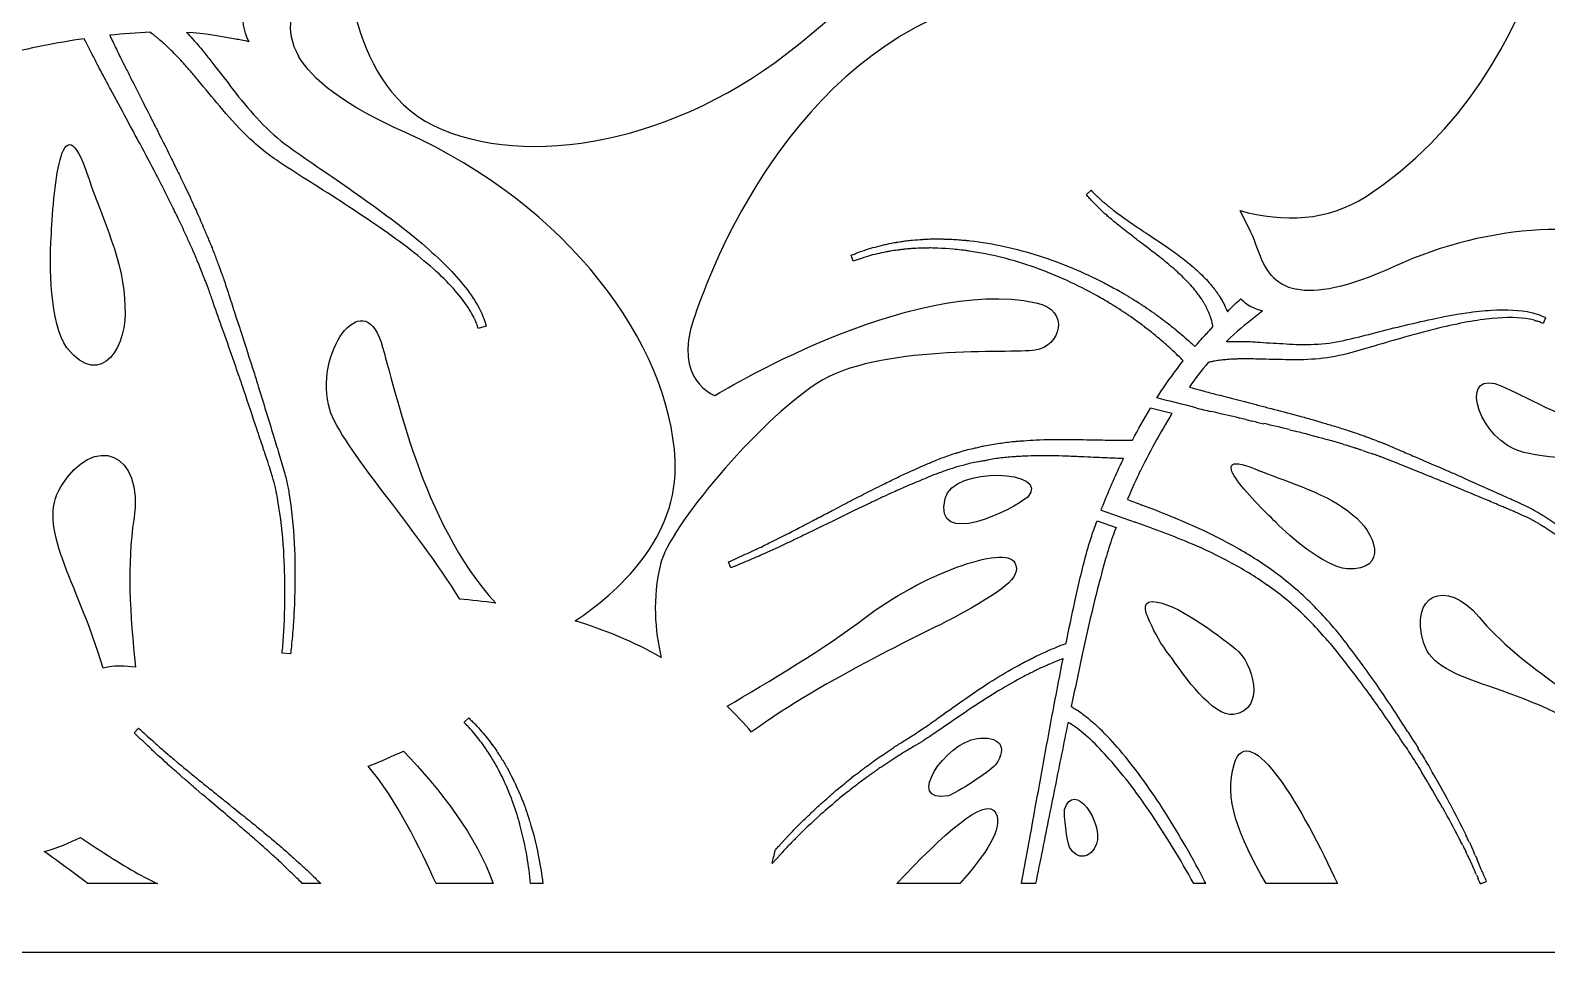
# Model space of a CAD drawing. Header units: metres. Extents: x -136 to 12250, y 0 to 1406.
# Drawn here: x 9411 to 10576, y 0 to 709 of the extents above; entities that cross this region are included whole.
import ezdxf

# ---------------------------------------------------------------- set-up
doc = ezdxf.new("R2010")
doc.units = ezdxf.units.M
doc.layers.add('PDF_Geometry', color=7, linetype='Continuous')

msp = doc.modelspace()

# ---------------------------------------------------------------- linework, layer by layer
at = {"lineweight": -2}
msp.add_line((12250, 0), (0, 0), dxfattribs=at)
for points in [[(9508.3, 53.1), (9454.6, 53.1)], [(9633.7, 53.1), (9619.7, 53.1)], [(9766.2, 53.1), (9722.4, 53.1)], [(9804.5, 53.1), (9795, 53.1)], [(10125, 53.1), (10076.5, 53.1)], [(10183.2, 53.1), (10172.4, 53.1)], [(10314.1, 53.1), (10304.8, 53.1)], [(10415.2, 53.1), (10360.4, 53.1)], [(10525.8, 53.1), (10525.1, 53.1)]]:
    msp.add_lwpolyline(points, dxfattribs=at)
at = {"layer": 'PDF_Geometry', "lineweight": -2}
for p, q in [((10344.8, 409.7), (10349.7, 408.5)), ((10393.8, 397.9), (10400.6, 396.1)), ((10233.6, 340.1), (10259.9, 330.8)), ((10265, 343.9), (10264.8, 344)), ((10230.5, 331.8), (10245.1, 326.7)), ((10409.7, 237.5), (10415.9, 230)), ((10213.9, 187.1), (10213.8, 187.2)), ((10477.3, 157), (10477.3, 157.1)), ((10479.8, 152.9), (10477.3, 157)), ((10525.2, 52.8), (10529.7, 54.7))]:
    msp.add_line(p, q, dxfattribs=at)
for points in [[(9596.6, 365.7), (9595.5, 369.6), (9594.3, 373.3, -0.002485), (9593, 377.3, -0.002364), (9591.1, 383, 0.001137), (9589.5, 387.8, -0.000115), (9584.6, 402.5, 0.000482), (9574.9, 431.5, 0.000081), (9571.5, 441.6), (9571.1, 442.7, 0.000559), (9567.2, 453.9, 0.000336), (9559.3, 476.4), (9558.5, 478.6, -0.000108), (9551.3, 498.9), (9550.5, 501.4, -0.000381), (9547.4, 510.1), (9546.4, 512.9, 0.013844), (9545.8, 514.5, -0.002623), (9545.4, 515.5, 0.001668), (9544.2, 518.4, -0.000248), (9543.2, 520.9, -0.00094), (9538.9, 531.7, -0.00017), (9538.1, 533.6, -0.00145), (9536.7, 537, -0.001334), (9535.5, 539.8, 0.001279), (9534.4, 542.1, -0.000923), (9530.8, 550, 0.003882), (9525, 562.7, -0.000285), (9519.4, 574.1), (9515.3, 582.3, 0.006171), (9508.7, 595.2, -0.001901), (9505.7, 600.9, 0.005205), (9493.3, 624.3, -0.00151), (9487.6, 634.9), (9484.4, 640.8, 0.000258), (9472.1, 663.6, 0.000946), (9467.4, 672.5, -0.00448), (9460.3, 686, 0.000282), (9451.9, 702.3, 0.02366), (9388.8, 689.8, 0.02366)], [(9513.6, 698.3), (9513.5, 698.3, 0.001852), (9509.1, 702.2, -0.000919), (9507.2, 703.7, 0.003942), (9505.6, 705, -0.001605), (9502.8, 707.2, 0.018296), (9471.6, 704.9, -0.000114), (9476.7, 694.2, 0.004722), (9483.5, 680.6, -0.000922), (9487.9, 671.8, -0.000035), (9502.6, 642.8, 0.001331), (9508.2, 631.7, -0.005046), (9520, 608.1, 0.00232), (9523.4, 601.1, -0.007003), (9529.2, 589), (9533.3, 580.4, -0.000118), (9538.6, 569), (9538.6, 568.9, -0.003825), (9544.2, 555.9, 0.001499), (9547.6, 547.9), (9548.4, 546.1, -0.000365), (9549.9, 542.5), (9549.9, 542.4), (9550.2, 541.6, -0.000513), (9552, 536.9, -0.001572), (9555.1, 528.5), (9556.1, 525.8, 0.001553), (9557.3, 522.7, -0.001317), (9558.2, 520.3, 0.00474), (9558.6, 519.3, -0.008956), (9559.3, 517.3), (9560.2, 514.5, -0.000708), (9563.9, 503.2, -0.000292), (9568.6, 488.6), (9571.3, 480.5, 0.000913), (9577.4, 461.5), (9578.6, 457.7, -0.001837), (9582.3, 446.4, -0.001187), (9585.8, 435.1, -0.000145), (9597.5, 397), (9599.3, 391, -0.000735), (9601.6, 383.6), (9605, 372.4), (9605.9, 369)], [(9536.5, 700.7, 0.00076), (9538.2, 698.8, -0.011448), (9542.6, 693.7, 0.004664), (9545.1, 690.6), (9545.2, 690.5), (9546.3, 689.2, -0.004529), (9552.5, 681.2, -0.000552), (9568.5, 660.5, 0.025376), (9587, 638.9, 0.048133), (9609.4, 619.1, 0.004019), (9633.9, 602.1), (9635.8, 600.8, -0.011248), (9687.9, 563.8)], [(9578.5, 700, 0.006261), (9572.8, 701.1, -0.001223), (9568.2, 702)], [(9518.9, 693.2), (9518.8, 693.3, 0.001782), (9517.5, 694.6)], [(9681.8, 555.4, 0.011101), (9628.8, 590.2), (9626.3, 591.8, -0.003467), (9601.6, 607.7, -0.047181), (9576.3, 628.3, -0.024409), (9556.1, 650.4, -0.000416), (9539.3, 670.6, 0.00256), (9534.1, 676.8, -0.000583), (9531.9, 679.3, -0.003103), (9529.4, 682.2, 0.011016), (9525.1, 686.9, -0.001411), (9523.6, 688.4)], [(10226.7, 577.5, -0.017219), (10224.2, 580.3, 0.000589), (10223.5, 581.1), (10223.4, 581.1, -0.005086), (10222.3, 582.5), (10225.9, 585.8, 0.000378), (10227.1, 584.5, -0.004192), (10227.8, 583.8, 0.015212), (10230.4, 581.3), (10230.5, 581.2, 0.011974), (10235.9, 576.3, 0.000545), (10237.2, 575.3, 0.000739), (10239.4, 573.4, 0.000912), (10241.6, 571.7, -0.001114), (10243.4, 570.3, 0.008204), (10252.5, 563.6, 0.005398), (10263, 556.4, 0.001143), (10269.5, 552.1, -0.006726), (10286.2, 540.8, -0.014206), (10297.8, 532.3, -0.022805), (10308.5, 523.1, -0.028985), (10317.9, 513.4), (10318, 513.3, 0.003853), (10319.1, 511.9)], [(10309.5, 504.2, -0.004408), (10308.3, 505.8, 0.027924), (10300.5, 515, 0.021759), (10291, 524.2, 0.01355), (10280.4, 533.1, 0.006133), (10265.5, 544.6, -0.001886), (10258.4, 550, -0.006596), (10248.2, 558, -0.010477), (10239.3, 565.4, -0.002517), (10236.6, 567.8), (10235.5, 568.8, -0.00452), (10232.1, 572)], [(10096.7, 548.1, -0.001326), (10099.8, 548.3, 0.001604), (10102.3, 548.4), (10102.4, 548.4, 0.001124), (10105.7, 548.4, -0.002932), (10108.2, 548.4, 0.002384), (10109.8, 548.4, -0.000026), (10111.2, 548.4), (10111.3, 548.4, 0.001434), (10114.3, 548.3, -0.001501), (10120.4, 548.1), (10120.5, 548.1, 0.000378), (10125.7, 547.7), (10126.7, 547.6, -0.000793), (10129.9, 547.4), (10130, 547.3), (10130.9, 547.2, -0.002942), (10133.1, 547, -0.027219), (10159.4, 542.6, -0.02281), (10185.9, 535.5, -0.019712), (10211.7, 526, -0.019987), (10235.9, 514.7, -0.01223), (10241.6, 511.7, 0.000391), (10247.1, 508.7), (10247.2, 508.7, 0.003143), (10250.9, 506.5, -0.011853), (10257.7, 502.4, 0.002447), (10260.8, 500.5), (10262.6, 499.3, 0.000878), (10264.6, 498, -0.002251), (10267.4, 496.2, -0.011476), (10274.1, 491.6, 0.002967), (10276.2, 490.1, -0.01214), (10281.6, 486.1, 0.004577), (10284.2, 484.1, -0.007759), (10288.6, 480.6, 0.003645), (10291.3, 478.5), (10291.3, 478.4, -0.014772), (10302.4, 468.8, -0.006796), (10305.7, 465.7, -0.010068), (10313.6, 474.5, 0.000386), (10317.1, 478.3, -0.000864), (10319.6, 481, 0.019419), (10319.3, 482.6), (10319.3, 482.8)], [(10054.9, 535.2), (10054.8, 535.1, 0.02162), (10047.8, 532.9, -0.002004), (10046.2, 532.4, -0.002418), (10043.1, 531.3), (10041.4, 535.9, -0.002785), (10044.5, 537.1, 0.005068), (10046.2, 537.7, -0.022435), (10053.3, 540.2)], [(10067.3, 544.1), (10067.4, 544.1, 0.003586), (10070.8, 544.8, -0.005795), (10076.1, 545.8), (10076.2, 545.9, -0.001518), (10080.9, 546.5), (10081.8, 546.7)], [(10082.9, 540.5, -0.001974), (10081.7, 540.4), (10080.2, 540.2, 0.001629), (10077, 539.8, 0.006934), (10071.6, 539, -0.004127), (10068.5, 538.5)], [(10089.3, 541, -0.00227), (10086.5, 540.9), (10086.5, 540.9)], [(10276.4, 426.2, -0.003873), (10279.6, 431.1, -0.019647), (10296.7, 454.7, 0.010664), (10292.8, 458.7), (10292.7, 458.7, 0.014068), (10282.6, 468.1, -0.001712), (10280.3, 470.1, 0.008471), (10276, 473.7, -0.003193), (10273.5, 475.8, 0.011536), (10268.6, 479.6, -0.001265), (10267.1, 480.8, 0.010728), (10260.3, 485.8, -0.000627), (10256.2, 488.7), (10255.7, 489, -0.001229), (10253.5, 490.5, -0.000778), (10251, 492.2), (10251, 492.2, 0.011701), (10244.3, 496.5, -0.002265), (10241.1, 498.5), (10240.4, 498.9, -0.001215), (10235.9, 501.6, 0.012216), (10230.5, 504.6), (10230.5, 504.7, 0.019632), (10207.5, 516.4, 0.019752), (10182.9, 526.4, 0.022275), (10157.4, 534.1, 0.025992), (10132.1, 539.1), (10132.1, 539.1, 0.005053), (10130.7, 539.4, -0.001238), (10129, 539.6, -0.001276), (10126.6, 539.9), (10126, 539.9, -0.000933), (10119.9, 540.6), (10113.9, 541, -0.000787), (10112, 541.2), (10111, 541.2), (10108.1, 541.3, 0.000438), (10102.5, 541.5, -0.000868), (10099.4, 541.4, 0.00046), (10097, 541.4), (10096.9, 541.4)], [(10317.5, 489, 0.036748), (10314, 496.9, 0.002436), (10313.4, 498, -0.004068), (10312.8, 499.1, -0.002635), (10311.4, 501.3)], [(10321.9, 508.3, 0.001124), (10323.6, 505.9), (10323.6, 505.8, 0.001677), (10325.2, 503.4, -0.037592), (10330.1, 493.9), (10330.1, 493.9, -0.002213), (10330.7, 492.5)], [(9758.1, 489.8), (9758.1, 489.7, 0.005702), (9758.8, 487.9)], [(10357.8, 493.1, 0.005612), (10354.6, 490.7, 0.000199), (10351.8, 488.4)], [(10569.1, 490.5), (10569.1, 490.5, 0.005872), (10570.5, 490)], [(9759.9, 485.1, -0.001051), (9761, 481.4), (9754.9, 479.5, 0.001921), (9753.7, 483.1)], [(10336.6, 469.7, 0.00189), (10338.6, 469.7, -0.010834), (10343.7, 469.6, 0.003588), (10346.8, 469.5), (10346.8, 469.5), (10348.1, 469.5, -0.003902), (10355.8, 469, -0.000377), (10375.8, 467.8, 0.025714), (10397.5, 467.5, 0.048173), (10420.1, 470.4, 0.004006), (10442.2, 475.8), (10443.9, 476.3, -0.011252), (10491.3, 487.5)], [(10493, 479.8, 0.011102), (10446.4, 467), (10444.2, 466.3, -0.003579), (10422.7, 460.2, -0.04719), (10398.1, 456.1, -0.024599), (10375.3, 455.6, -0.000629), (10355.3, 456.1, 0.002568), (10349.1, 456.2, -0.001545), (10346.6, 456.3, -0.002481), (10343.7, 456.2, 0.011809), (10338.8, 456.2, -0.001606), (10337.2, 456.1)], [(10572.6, 489.2, -0.001358), (10575.3, 487.9), (10573.4, 483.5, 0.003935), (10570.7, 484.6)], [(10326.5, 455.3), (10326.4, 455.3, 0.00176), (10322, 454.8, -0.00241), (10320.1, 454.4, 0.001614), (10318.6, 454.1, -0.001343), (10315.9, 453.6, 0.018213), (10301.5, 434.6, -0.000239), (10310.3, 432.1, 0.004788), (10321.4, 429.2, -0.001272), (10328.7, 427.3, -0.000277), (10352.8, 421.1, 0.001456), (10361.9, 418.7, -0.005137), (10381.4, 413.6, 0.001955), (10387.1, 412, -0.007216), (10397, 409.3), (10404, 407.2, -0.000095), (10413.1, 404.5), (10413.2, 404.5, -0.003462), (10423.5, 401.2, 0.001359), (10429.8, 399.1), (10431.2, 398.6, -0.000779), (10434, 397.7), (10434.1, 397.7), (10434.7, 397.4, -0.000552), (10438.3, 396.1, -0.001124), (10444.7, 393.7), (10446.7, 392.9, -0.000015), (10449.1, 392, -0.002316), (10451, 391.3, 0.00211), (10451.7, 391, -0.010111), (10453.2, 390.4), (10455.3, 389.5, -0.000654), (10463.6, 385.9, -0.000278), (10474.4, 381.3), (10480.3, 378.7, 0.000849), (10494.3, 372.7), (10497.1, 371.5, -0.001618), (10505.4, 367.9, -0.00146), (10513.7, 364.2, -0.000276), (10541.3, 351.8), (10545.8, 349.8, -0.000795), (10551.1, 347.4), (10559.3, 343.7), (10561.7, 342.5)], [(10332.1, 455.8), (10332, 455.8, 0.001132), (10330.6, 455.7)], [(10155.4, 391.4, -0.016279), (10166.6, 392.8, 0.00265), (10170, 393.1), (10170.1, 393.1, 0.001887), (10174.2, 393.4, -0.01138), (10183.9, 394, -0.012306), (10207.1, 394.4), (10209.3, 394.4, 0.000212), (10230.6, 394, 0.002484), (10246.9, 393.8, 0.004694), (10254.8, 393.8, -0.001172), (10257.4, 393.8), (10257.8, 393.8, -0.018664), (10271.5, 418.3, -0.018664)], [(10128.3, 374.7), (10128.3, 374.7), (10122.8, 373.3), (10121.1, 372.7, -0.00122), (10113.8, 370.3, 0.013782), (10109.2, 368.6, -0.003729), (10106.8, 367.7), (10105.9, 367.4, 0.011117), (10099.7, 364.9, -0.000564), (10086.6, 359.4), (10085.3, 358.9, 0.008264), (10076.5, 355, -0.001877), (10071.4, 352.7, -0.000608), (10067.3, 350.8, 0.000946), (10064.5, 349.6), (10063.7, 349.2, -0.000553), (10057.7, 346.3, -0.000255), (10051, 343.1, -0.000278), (10044.4, 340, 0.000189), (10027.9, 331.9), (10019.2, 327.7, 0.000346), (10013, 324.6), (10007.6, 322, 0.00139), (9996.6, 316.7, 0.00185), (9992.6, 314.8, -0.004395), (9986.4, 311.9, -0.000705), (9977.3, 307.8), (9975.1, 306.8, -0.000281), (9969.2, 304.1), (9968.6, 303.9, 0.0038), (9962.2, 301.2, 0.001019), (9949.1, 295.7), (9947.1, 300.2, -0.000408), (9960.1, 306.1, 0.00198), (9966.5, 309), (9966.9, 309.2, 0.001294), (9972.2, 311.7), (9974.8, 313, -0.000327), (9979.8, 315.4), (9983.9, 317.4, 0.004484), (9990, 320.5, -0.001147), (9993.8, 322.4, -0.000049), (9999.1, 325.2, -0.000033), (10004.5, 328, -0.000023), (10011.2, 331.5, 0.000433), (10016, 334, -0.000284), (10026.9, 339.7, 0.000363), (10040.8, 347), (10041.5, 347.4, 0.000871), (10054, 353.8, 0.001208), (10060.8, 357.2, -0.000714), (10067.7, 360.6, 0.002796), (10072.6, 363, -0.007551), (10081.7, 367.4, -0.000219), (10088, 370.2, 0.000177), (10095.8, 373.7, -0.011631), (10102.2, 376.5), (10103.1, 376.9, 0.004301), (10105.7, 377.9, -0.013763), (10110.5, 379.9), (10112.2, 380.5, 0.000156), (10117.9, 382.5), (10119.8, 383.2), (10121.7, 383.7, -0.000098), (10123.9, 384.4, -0.001349), (10125.4, 384.9)], [(10136.7, 387.8, 0.000927), (10140.4, 388.7), (10140.6, 388.8, 0.001241), (10143.8, 389.4)], [(10138.8, 377.2, 0.002027), (10142.7, 378, 0.001405), (10146.1, 378.5)], [(10233.6, 340.1, -0.000858), (10234.3, 341.9, -0.015705), (10248.3, 374.3, -0.002511), (10250.9, 379.7, -0.002872), (10246.6, 379.8, -0.002082), (10230.2, 380.5, 0.00013), (10220.7, 380.9, 0.000501), (10209.1, 381.4), (10206.6, 381.5, 0.012452), (10184.3, 381.8, 0.011911), (10175.3, 381.5, -0.002689), (10170.8, 381.3, -0.000982), (10167.5, 381.1)], [(10558.9, 335.5), (10556.1, 336.8), (10553.4, 338, -0.001894), (10550.4, 339.2, -0.001952), (10546.2, 341, 0.000149), (10542.6, 342.5, -0.000184), (10531.8, 347.1, 0.000586), (10510.2, 356.1, 0.000456), (10502.7, 359.3), (10501.9, 359.6, 0.000617), (10493.5, 363, 0.000397), (10476.7, 369.8), (10475, 370.5, 0.000008), (10459.8, 376.6), (10457.9, 377.3, -0.000314), (10451.3, 380), (10449.3, 380.8)], [(9608.2, 359.1, -0.001248), (9609.2, 354.5), (9609.3, 353.8), (9609.6, 351.6, -0.001005), (9610.1, 348.6, -0.028329), (9613.6, 309.7, -0.015972), (9613.8, 276.8, -0.012057), (9612.6, 251.5, -0.010434), (9611.2, 235.2, -0.003246), (9610.5, 229.5), (9604.1, 230.2, 0.000138), (9604.7, 235.9), (9604.7, 236.5, 0.009433), (9605.7, 251.9, 0.012079), (9606.2, 276.9, 0.016191), (9605.3, 309.2, 0.02817), (9600.9, 347.1, 0.000144), (9600.3, 350.4), (9600, 352, 0.000944), (9599.4, 354.9, -0.002042), (9598.9, 357), (9598.9, 357.1)], [(10568.5, 338.8, -0.002469), (10571.6, 337), (10572.1, 336.7), (10573.5, 335.9, 0.00103), (10575.5, 334.6, -0.028264), (10599.6, 317, -0.015846), (10618.5, 300.6, -0.012208), (10632.4, 287.2, -0.01053), (10641, 278.2, -0.00454), (10643.9, 274.9), (10640.3, 271.6, 0.000569), (10637.4, 274.8), (10637, 275.1, 0.009704), (10628.7, 283.4, 0.012288), (10614.6, 296.3, 0.016179), (10595.6, 312, 0.028184), (10571.7, 328.6, 0.000797), (10569.5, 329.9), (10568.4, 330.6, 0.001866), (10566.4, 331.6, -0.001657), (10565, 332.4), (10564.9, 332.5)], [(10049.5, 140.2, 0.001836), (10052.1, 142.2, 0.000021), (10057.5, 146.1, -0.005513), (10060.2, 148.1), (10060.2, 148.2), (10063, 150.1, 0.000034), (10068.1, 153.5, -0.00012), (10074.2, 157.7, -0.009359), (10081.7, 162.4, 0.002874), (10085.8, 165), (10091.6, 168.6), (10092.5, 169.3, 0.000235), (10097.2, 172.4, 0.00385), (10108.2, 180.2), (10109.9, 181.4, -0.004287), (10129.7, 195.4, -0.010819), (10150.3, 209.2, -0.014398), (10169.6, 220.5), (10174, 222.9, -0.008221), (10176.8, 224.3, 0.003559), (10178.4, 225.1), (10179.6, 225.7, -0.013144), (10186.5, 229.1, 0.000759), (10188.6, 230.1, -0.009642), (10193.7, 232.4, -0.002221), (10198.2, 234.3), (10199.8, 235, -0.013868), (10204.7, 236.9), (10206.4, 237.6, -0.00633), (10206.7, 237.7, -0.004609), (10213.4, 269.8, -0.012061), (10222.3, 306.7, -0.018823), (10227.9, 324.8, -0.003315), (10230.5, 331.8, -0.003315)], [(10172.4, 53.1, 0.000865), (10182.5, 108.3, -0.000315), (10190.9, 154.7, -0.003055), (10204.4, 225.9, 0.002657), (10203.6, 225.6), (10203.5, 225.6, 0.000254), (10200.1, 224.2), (10197.5, 223.2, 0.008697), (10193.2, 221.3, -0.002124), (10190.5, 220.2, 0.011271), (10184.3, 217.2, 0.00007), (10182.7, 216.5, -0.000152), (10180.9, 215.6, 0.008484), (10178.5, 214.4, 0.000201), (10175.9, 213.1, 0.002336), (10174.1, 212.1, 0.015015), (10155.1, 201.4, 0.010706), (10134.5, 188.3, 0.004156), (10112.8, 173.5, -0.003679), (10101.6, 165.9, -0.001709), (10095.9, 162.2), (10095.7, 162.1), (10089.8, 158.6, -0.002938), (10085.4, 155.9, 0.009379), (10078.2, 151.5), (10064.2, 142.4, -0.001043), (10061.5, 140.5, -0.000249), (10059.1, 138.7, -0.001312), (10056.2, 136.6, -0.001578), (10053.2, 134.5)], [(9752.3, 167.8), (9752.2, 167.9, 0.021352), (9747.4, 173.4, -0.005405), (9746.2, 174.6, -0.001037), (9744, 177), (9747.5, 180.4, -0.002807), (9749.8, 178.1, 0.00326), (9751.1, 176.8, -0.022175), (9756.3, 171.3)], [(10212.7, 174.2), (10212.6, 174.2, 0.014235), (10208.9, 176.6, 0.000873), (10208.2, 177.1, 0.000654), (10203.2, 152.3, 0.000415), (10193.7, 105, -0.001015), (10183.2, 53.1, -0.001015)], [(9619.7, 53.1, -0.000191), (9619.6, 53.2), (9619, 53.8, 0.010999), (9614.2, 58.5, -0.000657), (9603.9, 68.4), (9603, 69.3, 0.008067), (9595.9, 75.8, -0.002874), (9591.7, 79.6, -0.001057), (9588.3, 82.6, 0.001116), (9586, 84.6), (9585.4, 85.2, -0.000787), (9580.4, 89.6, -0.000093), (9574.7, 94.4, -0.000124), (9569.2, 99.2, 0.000158), (9555.2, 111.1), (9547.8, 117.4, -0.00002), (9542.5, 121.9), (9537.9, 125.7, 0.001212), (9528.7, 133.7, 0.001615), (9525.4, 136.6, -0.004427), (9520.3, 141.1, -0.000858), (9512.8, 147.8), (9511.1, 149.4, -0.00047), (9506.2, 153.7), (9505.8, 154.2, 0.003335), (9500.8, 159, 0.001503), (9490.4, 168.8), (9493.8, 172.4, -0.000063), (9504.4, 162.9, 0.001397), (9509.6, 158.2), (9509.9, 157.9, 0.00097), (9514.4, 154.1), (9516.6, 152.2, -0.000182), (9520.8, 148.6), (9524.3, 145.6, 0.004439), (9529.6, 141.3, -0.00138), (9532.9, 138.6, 0.000131), (9537.5, 134.8, 0.000297), (9542.3, 130.9, -0.000044), (9548.1, 126.2, 0.000216), (9552.4, 122.8, 0.000026), (9562, 115.1, 0.000091), (9574.2, 105.3), (9574.9, 104.8, 0.000938), (9585.7, 95.9, 0.001741), (9591.6, 91.1, -0.000109), (9597.5, 86.2, 0.002572), (9601.7, 82.6, -0.008085), (9609.2, 76, -0.000335), (9614.4, 71.4, 0.000368), (9620.8, 65.6, -0.011823), (9625.8, 60.9), (9626.5, 60.2, 0.0058), (9628.5, 58.3, -0.013189), (9632.2, 54.6), (9633.5, 53.3, 0.000052), (9633.7, 53.1)], [(10304.8, 53.1, 0.000013), (10304.8, 53.1, 0.011203), (10289, 80.4, 0.011853), (10272.5, 106.1, 0.032334), (10239.9, 148.8, 0.025449), (10225.1, 164)], [(10314.1, 53.1, 0.001842), (10312.1, 57, 0.011906), (10296.7, 85, 0.012032), (10280.5, 111.4, 0.03267), (10247.9, 155.8, 0.024881), (10232.6, 172.1)], [(9768.4, 144.3, -0.002741), (9767.8, 145.3), (9767, 146.6, 0.001491), (9765.4, 149.4, 0.007203), (9762.4, 154, -0.001539), (9760.7, 156.7)], [(9765.4, 160), (9765.5, 159.9, 0.002926), (9767.5, 157.1, -0.006144), (9770.5, 152.6), (9770.6, 152.6, -0.000782), (9773.1, 148.5), (9773.6, 147.8, -0.018384), (9775.8, 144.1, 0.001614), (9777, 141.9)], [(9771.4, 138.6, -0.003882), (9770.1, 141.1), (9770.1, 141.1)], [(9795, 53.1, 0.017306), (9792.4, 73.5, 0.026114), (9786.8, 98.6), (9786.8, 98.7, 0.002014), (9786.5, 100.1, -0.00338), (9786, 101.7, -0.001867), (9785.3, 104), (9785.1, 104.6, -0.000334), (9783.3, 110.4), (9781.3, 116.1, -0.001016), (9780.7, 117.9), (9780.3, 118.8), (9779.2, 121.6, -0.000255), (9777.1, 126.7, -0.000085), (9775.8, 129.5, 0.000039), (9774.8, 131.7), (9774.8, 131.8)], [(9780.9, 134.6, -0.003234), (9782.2, 131.9, -0.000157), (9783.4, 129.6), (9783.4, 129.5, 0.000553), (9784.7, 126.5, -0.002107), (9785.8, 124.2, 0.002876), (9786.4, 122.8, -0.000207), (9787, 121.5), (9787, 121.4, 0.00385), (9788.1, 118.7, -0.001207), (9790.4, 113), (9790.4, 112.9, 0.000884), (9792.1, 108), (9792.4, 107, -0.001801), (9793.5, 104), (9793.5, 103.9), (9793.8, 103, -0.004147), (9794.4, 100.8, -0.027025), (9801, 75, -0.018545), (9804.5, 53.1, -0.018545)], [(10017.8, 114), (10018.4, 114.5, -0.000224), (10021.4, 117.1), (10022.7, 118.3, -0.000286), (10025, 120.3, 0.001386), (10027.2, 122.2), (10027.8, 122.8, -0.016292), (10031.9, 126.3, -0.000068), (10041.7, 134.2)], [(10045.8, 129), (10045.8, 129, -0.0014), (10035.9, 121.3, 0.015488), (10031.8, 118), (10031.3, 117.5, 0.001125), (10026.8, 113.7), (10021.5, 109.2)], [(10018.3, 106.3), (10018.2, 106.3), (10010.4, 99, 0.016403), (10000, 89, -0.002965), (9997.1, 86.1, 0.000085), (9995.1, 84, -0.000664), (9991.7, 80.6, 0.001264), (9987.5, 75.9), (9987.4, 75.8), (9980.7, 68.4)], [(9983, 78.6, -0.000014), (9983.5, 79.2, 0.002209), (9986.1, 82.2, -0.000154), (9987.9, 84.2), (9987.9, 84.2), (9993.3, 89.9, 0.001374), (9996.3, 93, -0.016917), (10006.5, 103.2, -0.000592), (10012.3, 108.8), (10014.1, 110.6)]]:
    msp.add_lwpolyline(points, format="xyb", dxfattribs=at)
for points in [[(9455.2, 595.5), (9455.4, 595)], [(9749.2, 492.3), (9749.1, 492.4)], [(10563.1, 486.7), (10563, 486.7)], [(10157, 380.1), (10156.9, 380.1)], [(10184.3, 381.8), (10184.3, 381.8)], [(10356, 370.1), (10356.4, 370)], [(10272.8, 269.9), (10273, 269.9)]]:
    msp.add_lwpolyline(points, dxfattribs=at)
for centre, radius, start, end in [((9634.1, 804.9), 142.4, 223.3907, 224.0711), ((10009.6, 1320.1), 776.6, 275.6497, 275.8377), ((9845.6, 527.1), 101.9, 203.0924, 204.2452), ((10596.4, 574.2), 93.2, 251.9156, 252.8743), ((10325.7, 601), 131.6, 271.8615, 272.4214), ((5811.3, -17346.5), 18325.1, 75.79974, 75.89727), ((10729.3, 141.1), 518.9, 148.2433, 154.1164), ((5811.3, -17346.5), 18316.2, 75.85246, 75.90616), ((10461.1, 1035.1), 635.6, 255.9355, 256.9915), ((9824, -1692.1), 2165.1, 76.6088, 76.8104), ((7733.3, -10883.2), 11590.9, 76.97939, 77.07731), ((10712.8, 1951.3), 1584.9, 256.7577, 257.0892), ((10154.8, -495.4), 924.7, 76.0091, 77.2616), ((10488.6, 844.9), 456.6, 256.0263, 256.6446), ((10272, -63.9), 477.6, 75.2249, 76.5509), ((12823.7, 9408.1), 9332, 254.95029, 255.00991), ((10205.9, -309), 731.6, 72.978, 73.8073), ((10709.1, 1335.7), 988.3, 252.9986, 253.3823), ((10902, 1952.8), 1634.9, 253.0871, 253.1574), ((10539.9, 751.4), 380.1, 252.9306, 253.2802), ((10530.1, 664.6), 294.5, 250.2568, 250.8017), ((10398.5, 284.6), 107.6, 70.3749, 71.1998), ((11105.7, 2287.5), 2016.5, 250.564, 250.8162), ((10272.1, -106.8), 518.8, 70.5342, 70.7567), ((10346.5, 98.3), 300.6, 70.4142, 70.8768), ((10458.1, 411.4), 31.8, 250.0113, 251.5347), ((10758.2, 132.8), 548.5, 154.6514, 156.8801), ((66689.6, 150131), 160062.2, 249.354382, 249.358608), ((9998.9, -362.6), 755, 65.7363, 69.362), ((10818.5, 108), 613.7, 159.124, 159.8341), ((10012.4, -373.9), 746.9, 67.0359, 70.6491), ((10493.4, 230.1), 266.4, 160.3868, 164.2171), ((10146.8, -31.1), 392, 60.8119, 65.532), ((10159.1, -25.9), 369.3, 62.0686, 66.9157), ((10199.1, 63.2), 284.1, 53.4566, 60.7556), ((11383.5, -14.8), 1189.6, 164.5267, 168.1676), ((10205.2, 60.9), 271, 54.7631, 62.0968), ((10215.5, 86.2), 255.9, 44.6555, 53.3285), ((10218.5, 81), 247, 45.9848, 54.587), ((10214.9, 76.6), 252.6, 41.7591, 46.1036), ((10181.8, 53.6), 302.8, 37.0489, 44.5678), ((10256.3, 111), 198.7, 40.3966, 42.2906), ((10650, 447.4), 319, 220.5878, 221.1362), ((9784.3, -254.6), 805.7, 34.7146, 37.5141), ((14378, -672.2), 4255.4, 167.7713, 168.3228), ((9778.2, -282.2), 817.9, 36.0516, 38.7742), ((9610.4, -400.8), 1023.4, 33.7774, 35.8918), ((9635.4, -356.5), 986.1, 32.4378, 34.6503), ((10164.3, 109.1), 92.4, 58.8632, 59.8579), ((10380.9, 472.3), 330.5, 239.2816, 239.6312), ((10433.5, 514.8), 394.4, 236.1787, 236.3863), ((10170.1, 117.3), 82.4, 53.3374, 56.8913), ((10067.8, -97.7), 474.7, 32.7392, 34.056), ((10116.1, -54.9), 418.7, 31.2923, 32.8982), ((11089.5, 561.3), 741.1, 212.8756, 213.4252), ((23972.4, 8618.3), 15935.7, 212.08714, 212.14916), ((11216, 618.5), 870.9, 211.5693, 211.9907), ((14405.9, 2494.1), 4571.2, 210.8089, 210.9658), ((9724.5, -302.3), 881.9, 28.1904, 30.2634), ((9739.1, -317.3), 869.9, 29.5085, 31.5929), ((9889.5, -231.5), 696.8, 27.2708, 29.465), ((9869.8, -224.5), 717.1, 26.0374, 28.1911), ((8383.9, -982.8), 2379.4, 26.5983, 26.7382), ((13938.6, 1799.7), 3833.2, 206.6138, 206.6936), ((3626.9, -3172.2), 7620.8, 25.3018, 25.34713), ((11509.3, 551.6), 1096.9, 205.184, 205.4554), ((10202.4, -73.5), 346.3, 24.857, 25.9083), ((11811.3, 677.3), 1429.2, 205.0555, 205.1806), ((10215.1, -58.5), 333.9, 23.4748, 24.5402), ((10959.3, 265.6), 477.8, 203.5776, 203.9799), ((10331.8, -14.9), 209.5, 21.3927, 24.3319), ((10320.6, -25.1), 218.8, 22.8168, 25.548), ((10776.6, 167.9), 276.4, 203.0534, 203.6302), ((10850.8, 191.5), 349, 201.8682, 202.3011), ((11954.4, 634.3), 1538.1, 201.96, 202.1362), ((9665.6, -313.9), 934.5, 23.1011, 23.3904)]:
    msp.add_arc(centre, radius, start, end, dxfattribs=at)
for points in [[(10437.3, 581.1), (10585.7, 677.4), (10600.4, 878.4), (10602.6, 922.1)], [(9653.7, 769.5), (9653.7, 769.5), (9652.6, 662.9), (9727.1, 632.4)], [(10009.7, 705.1), (10045.5, 736.1), (10070.3, 747.9), (10088.4, 749.5)], [(9573.8, 724.4), (9573, 716.8), (9574.1, 708.7), (9578.5, 700)], [(10129.8, 727.9), (9985.5, 678.7), (9928.8, 511.3), (9920.6, 487.3)], [(9610.8, 717.5), (9609.6, 708.6), (9610.9, 699.1), (9616.8, 688.8)], [(9568.2, 702), (9557.1, 704), (9544.7, 706.3), (9530.6, 707.1)], [(9531.8, 705.9), (9533.3, 704.3), (9534.9, 702.6), (9536.5, 700.7)], [(9727.1, 632.4), (9801.5, 601.9), (9917.4, 625.2), (10009.7, 705.1)], [(9517.5, 694.6), (9516.1, 696), (9514.8, 697.3), (9513.6, 698.3)], [(9523.6, 688.4), (9522, 690.1), (9520.4, 691.8), (9518.9, 693.2)], [(9698.9, 630.1), (9650.7, 651.7), (9626.9, 671.3), (9616.8, 688.8)], [(9426.6, 549.2), (9428.1, 581.6), (9433.6, 661.5), (9455.2, 595.5)], [(9906.2, 378.3), (9901.9, 468.2), (9823.5, 574.4), (9698.9, 630.1)], [(9455.4, 595), (9465.5, 565.2), (9483.1, 529.7), (9483.3, 496.5)], [(10232.1, 572), (10229.8, 574.2), (10228.1, 576), (10226.7, 577.5)], [(10340.4, 570.2), (10374.1, 561), (10407.7, 562), (10437.3, 581.1)], [(9687.9, 563.8), (9705.3, 550.7), (9719.6, 538.4), (9730.5, 527.5)], [(10350.2, 550.6), (10350.2, 550.6), (10346.7, 558.2), (10340.4, 570.2)], [(10668.7, 541.2), (10612.6, 563.3), (10533.9, 561.6), (10458.9, 527.2)], [(9438.7, 464.7), (9425.3, 483.7), (9425.1, 529.3), (9426.6, 549.2)], [(9724.7, 521.5), (9713.7, 531.7), (9699.3, 543.2), (9681.8, 555.4)], [(10088.6, 547.5), (10091.2, 547.7), (10093.9, 548), (10096.7, 548.1)], [(10364.4, 520.7), (10356.7, 529.6), (10353.8, 541.6), (10350.2, 550.6)], [(10053.3, 540.2), (10057.4, 541.6), (10062.5, 542.9), (10067.3, 544.1)], [(10068.5, 538.5), (10063.8, 537.5), (10058.8, 536.4), (10054.9, 535.2)], [(10081.8, 546.7), (10083.1, 546.9), (10084.6, 547.1), (10086.1, 547.2)], [(10086.5, 540.9), (10085.3, 540.8), (10084.1, 540.7), (10082.9, 540.5)], [(10096.9, 541.4), (10094.3, 541.4), (10091.8, 541.2), (10089.3, 541)], [(9730.5, 527.5), (9741.3, 516.7), (9750.1, 505.4), (9755.2, 495.8)], [(10458.9, 527.2), (10422.2, 510.4), (10399, 506.7), (10383.8, 509.7)], [(9640.7, 417.3), (9627.8, 459.9), (9666.1, 513.2), (9680.1, 469)], [(9749.1, 492.4), (9744, 501.2), (9735.3, 511.6), (9724.7, 521.5)], [(9936.8, 428.1), (9936.8, 428.1), (10086.6, 520.3), (10183.5, 499.4)], [(10364.4, 520.7), (10368.9, 515.6), (10375, 511.5), (10383.8, 509.7)], [(10311.4, 501.3), (10310.8, 502.3), (10310.2, 503.2), (10309.5, 504.2)], [(10319.1, 511.9), (10320, 510.8), (10321, 509.6), (10321.9, 508.3)], [(10330.7, 492.5), (10334.7, 496.6), (10338.1, 499.8), (10341.1, 502.4)], [(10341.1, 502.4), (10345.2, 498.2), (10350.5, 494.9), (10357.8, 493.1)], [(9483.3, 496.5), (9486, 468.3), (9465.5, 430.9), (9438.7, 464.7)], [(9751.9, 487.1), (9751.2, 488.6), (9750.3, 490.4), (9749.2, 492.3)], [(9755.2, 495.8), (9756.4, 493.5), (9757.4, 491.6), (9758.1, 489.8)], [(10183.5, 499.4), (10210.9, 493.5), (10202, 465.7), (10182.9, 462.9)], [(10491.3, 487.5), (10507.6, 490.9), (10521.8, 492.9), (10533.6, 493.7)], [(10533.6, 493.7), (10545.2, 494.4), (10556, 493.8), (10564.2, 491.9)], [(10564.2, 491.9), (10566, 491.4), (10567.7, 491), (10569.1, 490.5)], [(10570.5, 490), (10571.3, 489.7), (10572, 489.5), (10572.6, 489.2)], [(9753.7, 483.1), (9753.5, 483.7), (9753.1, 484.4), (9752.7, 485.3)], [(9758.8, 487.9), (9759.3, 486.9), (9759.6, 486), (9759.9, 485.1)], [(9920.6, 487.3), (9904.1, 439.4), (9936.8, 428.1), (9936.8, 428.1)], [(10319.3, 482.8), (10319, 484.3), (10318.4, 486.3), (10317.5, 489)], [(10351.8, 488.4), (10345.1, 483.1), (10337.5, 477.2), (10330, 469.5)], [(10534.1, 487.3), (10522.7, 486.2), (10508.9, 483.7), (10493, 479.8)], [(10563, 486.7), (10555.4, 488.2), (10545.1, 488.4), (10534.1, 487.3)], [(10567.5, 485.6), (10566.2, 486), (10564.8, 486.3), (10563.1, 486.7)], [(10570.7, 484.6), (10570.2, 484.8), (10569.6, 484.9), (10569, 485.2)], [(9680.1, 469), (9692, 431.3), (9710.7, 331.7), (9768.3, 268.5)], [(10182.9, 462.9), (10163.7, 460), (10061.6, 467.7), (10015.2, 437.4)], [(10331.3, 469.6), (10333, 469.7), (10334.7, 469.7), (10336.6, 469.7)], [(10330.6, 455.7), (10329.1, 455.6), (10327.7, 455.5), (10326.5, 455.3)], [(10337.2, 456.1), (10335.4, 456), (10333.6, 456), (10332.1, 455.8)], [(10551.5, 386.8), (10520.6, 400.8), (10509.3, 449.6), (10541.7, 435.3)], [(10015.2, 437.4), (9968.9, 407), (9901.7, 326.9), (9894.9, 298.5)], [(10541.7, 435.3), (10574.1, 421), (10660.1, 369.2), (10734.7, 389.6)], [(9740.6, 271.7), (9707.8, 325.7), (9649.3, 389.1), (9640.7, 417.3)], [(9434, 358), (9459.3, 399.7), (9498.4, 385), (9490.1, 332.6)], [(10125.4, 384.9), (10129.2, 386.1), (10133, 387), (10136.7, 387.8)], [(10143.8, 389.4), (10147.6, 390.1), (10151.6, 390.9), (10155.4, 391.4)], [(10368.1, 330.5), (10350.3, 347.6), (10307.3, 391), (10356, 370.1)], [(10735.2, 347.2), (10716.8, 383.6), (10582.4, 372.7), (10551.5, 386.8)], [(9829.3, 255), (9861.2, 276.1), (9909.1, 318.1), (9906.2, 378.3)], [(10113.7, 349), (10119.5, 374.4), (10195.9, 370.8), (10177.2, 350.1)], [(10138.8, 377.2), (10135.3, 376.5), (10131.8, 375.7), (10128.3, 374.7)], [(10156.9, 380.1), (10153.3, 379.7), (10149.8, 379.2), (10146.1, 378.5)], [(10167.5, 381.1), (10164, 380.8), (10160.5, 380.6), (10157, 380.1)], [(10449.3, 380.8), (10448.9, 381), (10448.5, 381.1), (10448, 381.3)], [(9598.9, 357.1), (9598.3, 359.9), (9597.5, 362.8), (9596.6, 365.7)], [(9605.9, 369), (9606.8, 365.8), (9607.6, 362.5), (9608.2, 359.1)], [(10356.4, 370), (10378.5, 360.8), (10407.8, 353), (10426.9, 336.4)], [(9466.6, 218.6), (9445.5, 288.2), (9414.9, 326.5), (9434, 358)], [(10177.2, 350.1), (10166.2, 340.6), (10104.1, 309.3), (10113.7, 349)], [(10561.7, 342.5), (10563.9, 341.3), (10566.3, 340.2), (10568.5, 338.8)], [(9490.1, 332.6), (9484.9, 299.9), (9487, 258.7), (9491.5, 219.4)], [(10422.6, 294.9), (10405, 296.7), (10378.8, 319.6), (10368.1, 330.5)], [(10426.9, 336.4), (10444.4, 323.7), (10455.5, 293.1), (10422.6, 294.9)], [(10564.9, 332.5), (10563, 333.6), (10561, 334.5), (10558.9, 335.5)], [(10051.7, 257), (10094.4, 290.1), (10159.8, 314), (10167.3, 299.6)], [(9894.9, 298.5), (9888.6, 272.2), (9890.6, 247.3), (9895.5, 226.8)], [(10167.3, 299.6), (10173.3, 288.1), (10157, 277.5), (10121.2, 257.8)], [(10481.4, 238.4), (10470.3, 273.9), (10498.4, 288.9), (10524.2, 257.8)], [(9768.3, 268.5), (9758.7, 269.9), (9749.5, 270.9), (9740.6, 271.7)], [(10272.8, 250.5), (10267.8, 260.7), (10264.3, 269.2), (10272.8, 269.9)], [(10273, 269.9), (10291.7, 268.8), (10321.9, 245.1), (10337.2, 233.3)], [(9946.1, 189.3), (9976.7, 207.1), (10024.3, 235.8), (10051.7, 257)], [(10121.2, 257.8), (10107.5, 250.3), (10020.1, 210), (9964.9, 169.6)], [(10524.2, 257.8), (10554.4, 221.4), (10614.4, 184.8), (10649.6, 163.6)], [(9895.5, 226.8), (9874, 239), (9851.6, 248.2), (9829.3, 255)], [(10288.5, 225.8), (10282.2, 232.6), (10276.4, 243), (10272.8, 250.5)], [(10337.2, 233.3), (10349.9, 222.9), (10361.3, 187.2), (10335.4, 183)], [(10630.5, 156.2), (10554.5, 211.4), (10492.6, 202.9), (10481.4, 238.4)], [(10335.4, 183), (10319.9, 180.7), (10296.3, 213.9), (10288.5, 225.8)], [(9471.3, 219.6), (9469.7, 219.3), (9468.1, 219), (9466.6, 218.6)], [(9491.5, 219.4), (9483.1, 220.3), (9476.2, 220.4), (9471.3, 219.6)], [(9965, 169.4), (9959, 176.5), (9952.7, 183.2), (9946.1, 189.3)], [(10219.3, 183.4), (10223.2, 180.6), (10227.7, 176.8), (10232.6, 172.1)], [(10335.8, 144.6), (10347.4, 182.6), (10389.9, 108.6), (10415.2, 53.1)], [(9760.7, 156.7), (9757.9, 160.6), (9754.9, 164.7), (9752.3, 167.8)], [(9756.3, 171.3), (9759.2, 168.1), (9762.4, 164), (9765.4, 160)], [(10116.2, 120.6), (10082, 114.4), (10114.1, 161.6), (10138.3, 164.6)], [(10138.3, 164.6), (10154.8, 166.7), (10162.7, 158.6), (10152.4, 144.3)], [(10225.1, 164), (10220.3, 168.3), (10216.2, 171.8), (10212.7, 174.2)], [(9670.3, 143.2), (9679.7, 146.9), (9688.8, 150.9), (9697.4, 154.9)], [(9697.4, 154.9), (9726.1, 124.9), (9753.7, 89.2), (9766.2, 53.1)], [(9722.4, 53.1), (9710.2, 79.9), (9692.3, 117.2), (9670.3, 143.2)], [(9770.1, 141.1), (9769.6, 142.2), (9769, 143.3), (9768.4, 144.3)], [(9777, 141.9), (9778.3, 139.6), (9779.7, 137.2), (9780.9, 134.6)], [(10041.7, 134.2), (10044.2, 136.3), (10046.9, 138.3), (10049.5, 140.2)], [(10152.4, 144.3), (10147.6, 138.7), (10122.2, 122.5), (10116.2, 120.6)], [(10360.4, 53.1), (10338.7, 90.5), (10328, 119), (10335.8, 144.6)], [(9774.8, 131.8), (9773.8, 134.2), (9772.6, 136.4), (9771.4, 138.6)], [(10053.2, 134.5), (10050.6, 132.7), (10048.2, 130.9), (10045.8, 129)], [(10205.6, 110), (10212.5, 133.2), (10235.8, 99.5), (10230.1, 83.5)], [(10076.5, 53.1), (10111.4, 89.9), (10145.4, 121.7), (10152.8, 107.1)], [(10014.1, 110.6), (10015.3, 111.8), (10016.6, 112.9), (10017.8, 114)], [(10021.5, 109.2), (10020.4, 108.2), (10019.3, 107.3), (10018.3, 106.3)], [(10152.8, 107.1), (10158.5, 95.9), (10145.1, 75.5), (10125, 53.1)], [(10209.3, 81.1), (10207.3, 85.8), (10204.9, 105.6), (10205.6, 110)], [(9421.3, 77.7), (9431.6, 80.7), (9440.9, 84.4), (9449, 88.6)], [(10230.1, 83.5), (10226.1, 72.5), (10215, 70.2), (10209.3, 81.1)], [(9454.6, 53.1), (9443.9, 61.3), (9432.7, 69.7), (9421.3, 77.7)], [(9980.7, 68.4), (9981.6, 71.8), (9982.3, 75.2), (9983, 78.6)]]:
    msp.add_open_spline(points, degree=3, dxfattribs=at)
msp.add_open_spline([(9449, 88.6), (9465.8, 77.3), (9482.5, 66.7), (9496.1, 59.2), (9500.5, 56.9), (9504.5, 54.8), (9508.3, 53.1)], degree=3, knots=[0.7113792, 0.7113792, 0.7113792, 0.7113792, 1, 1, 1, 1.0916772, 1.0916772, 1.0916772, 1.0916772], dxfattribs=at)

doc.saveas('drawing.dxf')
